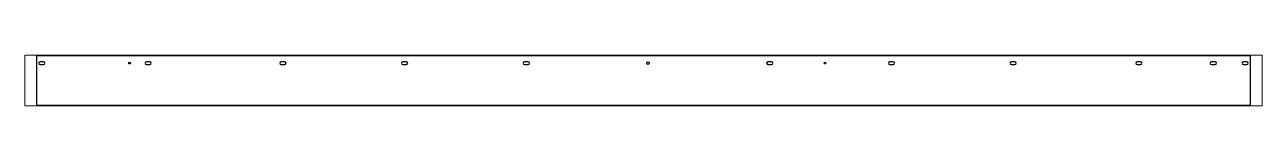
# Paper-space layout 'Layout1' of a CAD drawing. Header units: millimetres. Extents: x 0 to 257, y 92 to 103.
# The model-space entities are those that its viewports show. They can reach past a viewport. Long polylines and large blocks are cut down to what shows.
import ezdxf

# ---------------------------------------------------------------- set-up
doc = ezdxf.new("R2010")
doc.units = ezdxf.units.MM
doc.header["$LTSCALE"] = 25
doc.layers.add('3_Pezzi', color=7, linetype='Continuous')
doc.layers.add('5_Bulloni', color=7, linetype='Continuous')

msp = doc.modelspace()

# ---------------------------------------------------------------- linework, layer by layer
at = {"layer": '3_Pezzi', "color": 3, "linetype": 'Continuous'}
for p, q in [((0, 100), (4884.5, 100)), ((0, -100), (0, 100)), ((4884.5, 100), (4884.5, -100)), ((4884.5, -100), (0, -100))]:
    msp.add_line(p, q, dxfattribs=at)
at = {"layer": '5_Bulloni', "color": 4, "linetype": 'Continuous'}
for p, q in [((27.2, 75.2), (12.7, 75.2)), ((12.7, 64.7), (27.2, 64.7)), ((455.2, 75.2), (440.7, 75.2)), ((440.7, 64.7), (455.2, 64.7)), ((997.7, 75.2), (983.2, 75.2)), ((983.2, 64.7), (997.7, 64.7)), ((1487.7, 75.2), (1473.2, 75.2)), ((1473.2, 64.7), (1487.7, 64.7)), ((1977.7, 75.2), (1963.2, 75.2)), ((1963.2, 64.7), (1977.7, 64.7)), ((2957.7, 75.2), (2943.2, 75.2)), ((2943.2, 64.7), (2957.7, 64.7)), ((3447.7, 75.2), (3433.2, 75.2)), ((3433.2, 64.7), (3447.7, 64.7)), ((3937.7, 75.2), (3923.2, 75.2)), ((3923.2, 64.7), (3937.7, 64.7)), ((4443.7, 75.2), (4429.2, 75.2)), ((4429.2, 64.7), (4443.7, 64.7)), ((4743.7, 75.2), (4729.2, 75.2)), ((4729.2, 64.7), (4743.7, 64.7)), ((4871.7, 75.2), (4857.2, 75.2)), ((4857.2, 64.7), (4871.7, 64.7))]:
    msp.add_line(p, q, dxfattribs=at)
at = {"layer": '5_Bulloni', "color": 2, "linetype": 'Continuous'}
for centre, radius in [((373, 70), 3.25), ((2460.4, 70), 5.25), ((3173, 70), 3.25)]:
    msp.add_circle(centre, radius, dxfattribs=at)
at = {"layer": '5_Bulloni', "color": 4, "linetype": 'Continuous'}
for centre, start, end in [((12.7, 70), 90, 270), ((27.2, 70), 270, 90), ((440.7, 70), 90, 270), ((455.2, 70), 270, 90), ((983.2, 70), 90, 270), ((997.7, 70), 270, 90), ((1473.2, 70), 90, 270), ((1487.7, 70), 270, 90), ((1963.2, 70), 90, 270), ((1977.7, 70), 270, 90), ((2943.2, 70), 90, 270), ((2957.7, 70), 270, 90), ((3433.2, 70), 90, 270), ((3447.7, 70), 270, 90), ((3923.2, 70), 90, 270), ((3937.7, 70), 270, 90), ((4429.2, 70), 90, 270), ((4443.7, 70), 270, 90), ((4729.2, 70), 90, 270), ((4743.7, 70), 270, 90), ((4857.2, 70), 90, 270), ((4871.7, 70), 270, 90)]:
    msp.add_arc(centre, 5.25, start, end, dxfattribs=at)

psp = doc.layouts.get("Layout1")

# ---------------------------------------------------------------- viewports
at = {"layer": '0'}
psp.add_viewport(center=(128.5, 97.5), size=(257, 10.52316), view_center_point=(2442.23, 0), view_height=204.00019, dxfattribs=at)

doc.saveas('drawing.dxf')
